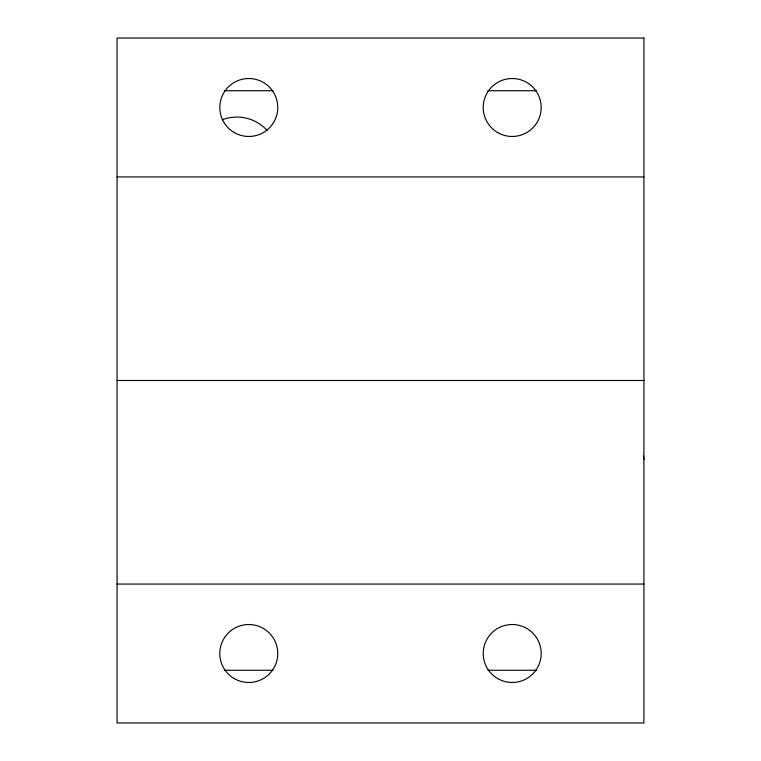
<?xml version="1.0" encoding="UTF-8"?>
<svg xmlns="http://www.w3.org/2000/svg" width="761" height="761" viewBox="0 0 761 761"><rect width="100%" height="100%" fill="white"/><g stroke="black" fill="none" stroke-linecap="round" stroke-linejoin="round"><path stroke-width="1.14" d="M224.286 90.73L273.056 90.73M487.744 90.73L536.629 90.73M117.08 176.942L643.92 176.942M117.08 380.5L643.92 380.5M117.08 584.058L643.92 584.058M224.371 670.27L273.056 670.27M487.944 670.27L536.714 670.27M643.416 456.02L643.92 459.53M222.374 119.762A40.828 40.828 0 0 1 267.025 130.302M643.92 38.05L117.08 38.05L117.08 722.95L643.92 722.95L643.92 38.05M497.723 132.595A28.975 28.975 0 0 0 541.185 107.501A28.975 28.975 0 0 0 497.723 82.397A28.975 28.975 0 0 0 497.723 132.595M234.302 132.595A28.975 28.975 0 0 0 277.765 107.501A28.975 28.975 0 0 0 234.302 82.397A28.975 28.975 0 0 0 234.302 132.595M234.302 678.603A28.975 28.975 0 0 0 277.765 653.499A28.975 28.975 0 0 0 234.302 628.405A28.975 28.975 0 0 0 234.302 678.603M497.723 678.603A28.975 28.975 0 0 0 541.185 653.499A28.975 28.975 0 0 0 497.723 628.405A28.975 28.975 0 0 0 497.723 678.603"/></g></svg>
